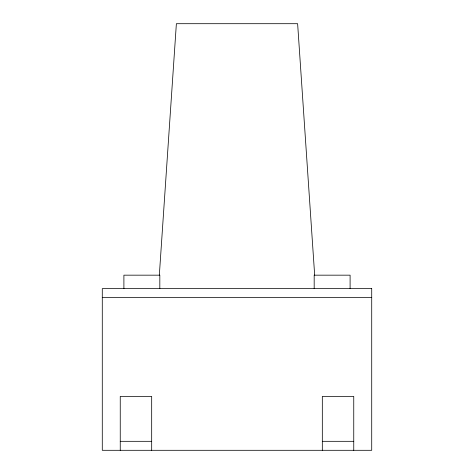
<?xml version="1.0" encoding="UTF-8"?>
<svg xmlns="http://www.w3.org/2000/svg" width="474" height="474" viewBox="0 0 474 474"><rect width="100%" height="100%" fill="white"/><g stroke="black" fill="none" stroke-linecap="round" stroke-linejoin="round"><path stroke-width="0.71" d="M159.317 275.358L176.375 23.7L297.625 23.7L314.683 275.358M102.283 297.625L371.717 297.625M120.248 441.318L151.68 441.318M322.32 441.318L353.752 441.318M353.752 450.3L353.752 396.412L322.32 396.412L322.32 450.3M350.102 288.642L350.102 275.169L314.179 275.169L314.179 288.642M159.821 288.642L159.821 275.169L123.898 275.169L123.898 288.642M151.68 450.3L151.68 396.412L120.248 396.412L120.248 450.3M371.717 288.642L102.283 288.642L102.283 450.3L371.717 450.3L371.717 288.642"/></g></svg>
